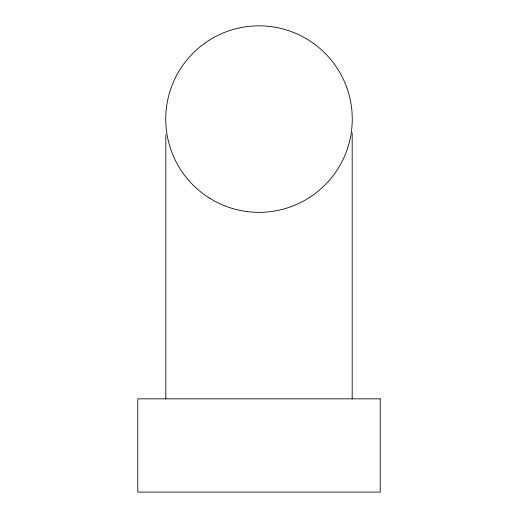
<?xml version="1.0" encoding="UTF-8"?>
<svg xmlns="http://www.w3.org/2000/svg" width="518" height="518" viewBox="0 0 518 518"><rect width="100%" height="100%" fill="white"/><g stroke="black" fill="none" stroke-linecap="round" stroke-linejoin="round"><path stroke-width="0.78" d="M352.188 133.035L352.188 398.847M165.812 134.732L165.812 398.847M380.231 398.847L137.769 398.847L137.769 492.1L380.231 492.1L380.231 398.847M209.317 198.005A93.253 93.253 0 0 0 352.188 122.649A93.253 93.253 0 0 0 215.494 36.603A93.253 93.253 0 0 0 209.317 198.005"/></g></svg>
